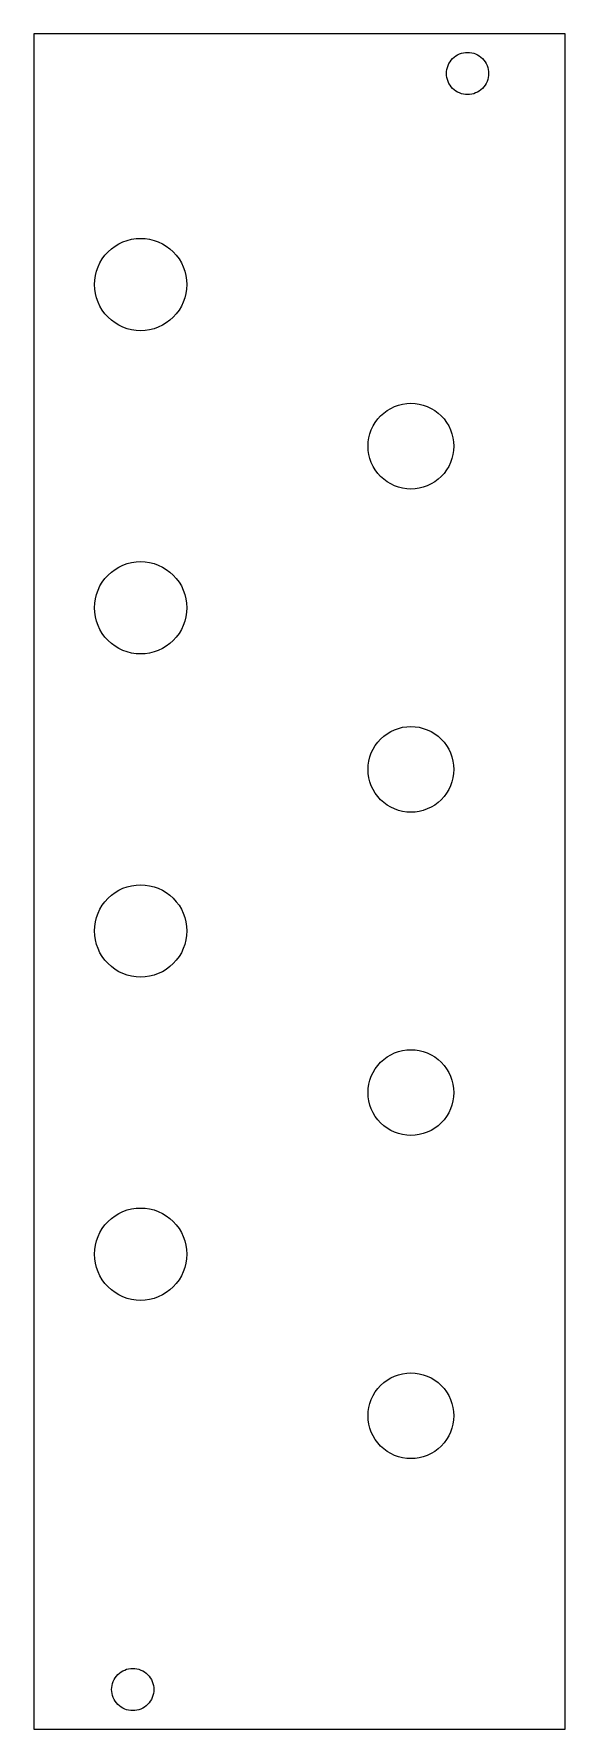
# Model space of a CAD drawing. Header units: metres. Extents: x 0 to 40, y 0 to 128.
import ezdxf

# ---------------------------------------------------------------- set-up
doc = ezdxf.new("R2010")
doc.units = ezdxf.units.M

msp = doc.modelspace()

# ---------------------------------------------------------------- linework, layer by layer
for p, q in [((40.3, 128.5), (0, 128.5)), ((0, 128.5), (0, 0)), ((40.3, 0), (40.3, 128.5)), ((31.3307, 125.812), (31.3689, 125.964)), ((31.3689, 125.964), (31.4218, 126.112)), ((31.4218, 126.112), (31.4889, 126.254)), ((31.4889, 126.254), (31.5696, 126.389)), ((31.5696, 126.389), (31.6632, 126.515)), ((31.6632, 126.515), (31.7686, 126.631)), ((31.7686, 126.631), (31.885, 126.737)), ((31.885, 126.737), (32.0111, 126.83)), ((32.0111, 126.83), (32.1458, 126.911)), ((32.1458, 126.911), (32.2877, 126.978)), ((32.2877, 126.978), (32.4355, 127.031)), ((32.4355, 127.031), (32.5878, 127.069)), ((32.5878, 127.069), (32.7432, 127.092)), ((32.7432, 127.092), (32.9, 127.1)), ((32.9, 127.1), (33.0568, 127.092)), ((33.0568, 127.092), (33.2121, 127.069)), ((33.2121, 127.069), (33.3644, 127.031)), ((33.3644, 127.031), (33.5123, 126.978)), ((33.5123, 126.978), (33.6542, 126.911)), ((33.6542, 126.911), (33.7889, 126.83)), ((33.7889, 126.83), (33.915, 126.737)), ((33.915, 126.737), (34.0314, 126.631)), ((34.0314, 126.631), (34.1368, 126.515)), ((34.1368, 126.515), (34.2303, 126.389)), ((34.2303, 126.389), (34.3111, 126.254)), ((34.3111, 126.254), (34.3782, 126.112)), ((34.3782, 126.112), (34.4311, 125.964)), ((34.4311, 125.964), (34.4693, 125.812)), ((31.3, 125.5), (31.3077, 125.657)), ((31.3077, 125.343), (31.3, 125.5)), ((31.3077, 125.657), (31.3307, 125.812)), ((31.3307, 125.188), (31.3077, 125.343)), ((31.3689, 125.036), (31.3307, 125.188)), ((31.4218, 124.888), (31.3689, 125.036)), ((31.4889, 124.746), (31.4218, 124.888)), ((31.5696, 124.611), (31.4889, 124.746)), ((34.3111, 124.746), (34.2303, 124.611)), ((34.3782, 124.888), (34.3111, 124.746)), ((34.4311, 125.036), (34.3782, 124.888)), ((34.4693, 125.188), (34.4311, 125.036)), ((34.4693, 125.812), (34.4923, 125.657)), ((34.4923, 125.343), (34.4693, 125.188)), ((34.4923, 125.657), (34.5, 125.5)), ((34.5, 125.5), (34.4923, 125.343)), ((31.6632, 124.485), (31.5696, 124.611)), ((31.7686, 124.369), (31.6632, 124.485)), ((31.885, 124.263), (31.7686, 124.369)), ((32.0111, 124.17), (31.885, 124.263)), ((32.1458, 124.089), (32.0111, 124.17)), ((32.2877, 124.022), (32.1458, 124.089)), ((32.4355, 123.969), (32.2877, 124.022)), ((32.5878, 123.931), (32.4355, 123.969)), ((32.7432, 123.908), (32.5878, 123.931)), ((32.9, 123.9), (32.7432, 123.908)), ((33.0568, 123.908), (32.9, 123.9)), ((33.2121, 123.931), (33.0568, 123.908)), ((33.3644, 123.969), (33.2121, 123.931)), ((33.5123, 124.022), (33.3644, 123.969)), ((33.6542, 124.089), (33.5123, 124.022)), ((33.7889, 124.17), (33.6542, 124.089)), ((33.915, 124.263), (33.7889, 124.17)), ((34.0314, 124.369), (33.915, 124.263)), ((34.1368, 124.485), (34.0314, 124.369)), ((34.2303, 124.611), (34.1368, 124.485)), ((5.39445, 111.72), (5.62512, 111.975)), ((5.62512, 111.975), (5.87962, 112.206)), ((5.87962, 112.206), (6.1555, 112.41)), ((6.1555, 112.41), (6.4501, 112.587)), ((6.4501, 112.587), (6.7606, 112.734)), ((6.7606, 112.734), (7.084, 112.849)), ((7.084, 112.849), (7.41718, 112.933)), ((7.41718, 112.933), (7.75693, 112.983)), ((7.75693, 112.983), (8.09999, 113)), ((8.09999, 113), (8.44305, 112.983)), ((8.44305, 112.983), (8.78281, 112.933)), ((8.78281, 112.933), (9.11598, 112.849)), ((9.11598, 112.849), (9.43938, 112.734)), ((9.43938, 112.734), (9.74988, 112.587)), ((9.74988, 112.587), (10.0445, 112.41)), ((10.0445, 112.41), (10.3204, 112.206)), ((10.3204, 112.206), (10.5749, 111.975)), ((10.5749, 111.975), (10.8055, 111.72)), ((4.66724, 110.183), (4.7507, 110.516)), ((4.7507, 110.516), (4.86641, 110.839)), ((4.86641, 110.839), (5.01328, 111.15)), ((5.01328, 111.15), (5.18985, 111.444)), ((5.18985, 111.444), (5.39445, 111.72)), ((10.8055, 111.72), (11.0101, 111.444)), ((11.0101, 111.444), (11.1867, 111.15)), ((11.1867, 111.15), (11.3336, 110.839)), ((11.3336, 110.839), (11.4493, 110.516)), ((11.4493, 110.516), (11.5327, 110.183)), ((4.59999, 109.5), (4.61685, 109.843)), ((4.61685, 109.157), (4.59999, 109.5)), ((4.61685, 109.843), (4.66724, 110.183)), ((11.5327, 110.183), (11.5831, 109.843)), ((11.5831, 109.843), (11.6, 109.5)), ((11.6, 109.5), (11.5831, 109.157)), ((4.66724, 108.817), (4.61685, 109.157)), ((4.7507, 108.484), (4.66724, 108.817)), ((4.86641, 108.161), (4.7507, 108.484)), ((5.01328, 107.85), (4.86641, 108.161)), ((11.3336, 108.161), (11.1867, 107.85)), ((11.4493, 108.484), (11.3336, 108.161)), ((11.5327, 108.817), (11.4493, 108.484)), ((11.5831, 109.157), (11.5327, 108.817)), ((5.18985, 107.555), (5.01328, 107.85)), ((5.39445, 107.28), (5.18985, 107.555)), ((5.62512, 107.025), (5.39445, 107.28)), ((5.87962, 106.794), (5.62512, 107.025)), ((6.1555, 106.59), (5.87962, 106.794)), ((10.3204, 106.794), (10.0445, 106.59)), ((10.5749, 107.025), (10.3204, 106.794)), ((10.8055, 107.28), (10.5749, 107.025)), ((11.0101, 107.555), (10.8055, 107.28)), ((11.1867, 107.85), (11.0101, 107.555)), ((6.4501, 106.413), (6.1555, 106.59)), ((6.7606, 106.266), (6.4501, 106.413)), ((7.084, 106.151), (6.7606, 106.266)), ((7.41718, 106.067), (7.084, 106.151)), ((7.75693, 106.017), (7.41718, 106.067)), ((8.09999, 106), (7.75693, 106.017)), ((8.44305, 106.017), (8.09999, 106)), ((8.78281, 106.067), (8.44305, 106.017)), ((9.11598, 106.151), (8.78281, 106.067)), ((9.43938, 106.266), (9.11598, 106.151)), ((9.74988, 106.413), (9.43938, 106.266)), ((10.0445, 106.59), (9.74988, 106.413)), ((27.0679, 100.116), (27.3563, 100.253)), ((27.3563, 100.253), (27.6566, 100.36)), ((27.6566, 100.36), (27.9659, 100.438)), ((27.9659, 100.438), (28.2814, 100.484)), ((28.2814, 100.484), (28.6, 100.5)), ((28.6, 100.5), (28.9185, 100.484)), ((28.9185, 100.484), (29.234, 100.438)), ((29.234, 100.438), (29.5434, 100.36)), ((29.5434, 100.36), (29.8437, 100.253)), ((29.8437, 100.253), (30.132, 100.116)), ((25.7337, 98.782), (25.8977, 99.0556)), ((25.8977, 99.0556), (26.0877, 99.3118)), ((26.0877, 99.3118), (26.3019, 99.5481)), ((26.3019, 99.5481), (26.5382, 99.7623)), ((26.5382, 99.7623), (26.7944, 99.9523)), ((26.7944, 99.9523), (27.0679, 100.116)), ((30.132, 100.116), (30.4056, 99.9523)), ((30.4056, 99.9523), (30.6618, 99.7623)), ((30.6618, 99.7623), (30.8981, 99.5481)), ((30.8981, 99.5481), (31.1123, 99.3118)), ((31.1123, 99.3118), (31.3023, 99.0556)), ((31.3023, 99.0556), (31.4662, 98.782)), ((25.3656, 97.5685), (25.4124, 97.884)), ((25.4124, 97.884), (25.4899, 98.1934)), ((25.4899, 98.1934), (25.5974, 98.4937)), ((25.5974, 98.4937), (25.7337, 98.782)), ((31.4662, 98.782), (31.6026, 98.4937)), ((31.6026, 98.4937), (31.7101, 98.1934)), ((31.7101, 98.1934), (31.7876, 97.884)), ((31.7876, 97.884), (31.8343, 97.5685)), ((25.35, 97.25), (25.3656, 97.5685)), ((25.3656, 96.9314), (25.35, 97.25)), ((25.4124, 96.616), (25.3656, 96.9314)), ((25.4899, 96.3066), (25.4124, 96.616)), ((31.7876, 96.616), (31.7101, 96.3066)), ((31.8343, 96.9314), (31.7876, 96.616)), ((31.8343, 97.5685), (31.85, 97.25)), ((31.85, 97.25), (31.8343, 96.9314)), ((25.5974, 96.0063), (25.4899, 96.3066)), ((25.7337, 95.718), (25.5974, 96.0063)), ((25.8977, 95.4444), (25.7337, 95.718)), ((26.0877, 95.1882), (25.8977, 95.4444)), ((26.3019, 94.9519), (26.0877, 95.1882)), ((31.1123, 95.1882), (30.8981, 94.9519)), ((31.3023, 95.4444), (31.1123, 95.1882)), ((31.4662, 95.718), (31.3023, 95.4444)), ((31.6026, 96.0063), (31.4662, 95.718)), ((31.7101, 96.3066), (31.6026, 96.0063)), ((26.5382, 94.7377), (26.3019, 94.9519)), ((26.7944, 94.5477), (26.5382, 94.7377)), ((27.0679, 94.3837), (26.7944, 94.5477)), ((27.3563, 94.2474), (27.0679, 94.3837)), ((27.6566, 94.1399), (27.3563, 94.2474)), ((27.9659, 94.0624), (27.6566, 94.1399)), ((28.2814, 94.0156), (27.9659, 94.0624)), ((28.6, 94), (28.2814, 94.0156)), ((28.9185, 94.0156), (28.6, 94)), ((29.234, 94.0624), (28.9185, 94.0156)), ((29.5434, 94.1399), (29.234, 94.0624)), ((29.8437, 94.2474), (29.5434, 94.1399)), ((30.132, 94.3837), (29.8437, 94.2474)), ((30.4056, 94.5477), (30.132, 94.3837)), ((30.6618, 94.7377), (30.4056, 94.5477)), ((30.8981, 94.9519), (30.6618, 94.7377)), ((5.39445, 87.2204), (5.62512, 87.4749)), ((5.62512, 87.4749), (5.87962, 87.7055)), ((5.87962, 87.7055), (6.1555, 87.9101)), ((6.1555, 87.9101), (6.4501, 88.0867)), ((6.4501, 88.0867), (6.7606, 88.2336)), ((6.7606, 88.2336), (7.084, 88.3493)), ((7.084, 88.3493), (7.41718, 88.4327)), ((7.41718, 88.4327), (7.75693, 88.4831)), ((7.75693, 88.4831), (8.09999, 88.5)), ((8.09999, 88.5), (8.44305, 88.4831)), ((8.44305, 88.4831), (8.78281, 88.4327)), ((8.78281, 88.4327), (9.11598, 88.3493)), ((9.11598, 88.3493), (9.43938, 88.2336)), ((9.43938, 88.2336), (9.74988, 88.0867)), ((9.74988, 88.0867), (10.0445, 87.9101)), ((10.0445, 87.9101), (10.3204, 87.7055)), ((10.3204, 87.7055), (10.5749, 87.4749)), ((10.5749, 87.4749), (10.8055, 87.2204)), ((4.7507, 86.016), (4.86641, 86.3394)), ((4.86641, 86.3394), (5.01328, 86.6499)), ((5.01328, 86.6499), (5.18985, 86.9445)), ((5.18985, 86.9445), (5.39445, 87.2204)), ((10.8055, 87.2204), (11.0101, 86.9445)), ((11.0101, 86.9445), (11.1867, 86.6499)), ((11.1867, 86.6499), (11.3336, 86.3394)), ((11.3336, 86.3394), (11.4493, 86.016)), ((4.59999, 85), (4.61685, 85.343)), ((4.61685, 84.6569), (4.59999, 85)), ((4.61685, 85.343), (4.66724, 85.6828)), ((4.66724, 85.6828), (4.7507, 86.016)), ((11.4493, 86.016), (11.5327, 85.6828)), ((11.5327, 85.6828), (11.5831, 85.343)), ((11.5831, 85.343), (11.6, 85)), ((11.6, 85), (11.5831, 84.6569)), ((4.66724, 84.3172), (4.61685, 84.6569)), ((4.7507, 83.984), (4.66724, 84.3172)), ((4.86641, 83.6606), (4.7507, 83.984)), ((5.01328, 83.3501), (4.86641, 83.6606)), ((11.3336, 83.6606), (11.1867, 83.3501)), ((11.4493, 83.984), (11.3336, 83.6606)), ((11.5327, 84.3172), (11.4493, 83.984)), ((11.5831, 84.6569), (11.5327, 84.3172)), ((5.18985, 83.0555), (5.01328, 83.3501)), ((5.39445, 82.7796), (5.18985, 83.0555)), ((5.62512, 82.5251), (5.39445, 82.7796)), ((5.87962, 82.2944), (5.62512, 82.5251)), ((6.1555, 82.0898), (5.87962, 82.2944)), ((10.3204, 82.2944), (10.0445, 82.0898)), ((10.5749, 82.5251), (10.3204, 82.2944)), ((10.8055, 82.7796), (10.5749, 82.5251)), ((11.0101, 83.0555), (10.8055, 82.7796)), ((11.1867, 83.3501), (11.0101, 83.0555)), ((6.4501, 81.9133), (6.1555, 82.0898)), ((6.7606, 81.7664), (6.4501, 81.9133)), ((7.084, 81.6507), (6.7606, 81.7664)), ((7.41718, 81.5672), (7.084, 81.6507)), ((7.75693, 81.5168), (7.41718, 81.5672)), ((8.09999, 81.5), (7.75693, 81.5168)), ((8.44305, 81.5168), (8.09999, 81.5)), ((8.78281, 81.5672), (8.44305, 81.5168)), ((9.11598, 81.6507), (8.78281, 81.5672)), ((9.43938, 81.7664), (9.11598, 81.6507)), ((9.74988, 81.9133), (9.43938, 81.7664)), ((10.0445, 82.0898), (9.74988, 81.9133)), ((27.3563, 75.7526), (27.6566, 75.86)), ((27.6566, 75.86), (27.9659, 75.9375)), ((27.9659, 75.9375), (28.2814, 75.9843)), ((28.2814, 75.9843), (28.6, 76)), ((28.6, 76), (28.9185, 75.9843)), ((28.9185, 75.9843), (29.234, 75.9375)), ((29.234, 75.9375), (29.5434, 75.86)), ((29.5434, 75.86), (29.8437, 75.7526)), ((25.7337, 74.282), (25.8977, 74.5556)), ((25.8977, 74.5556), (26.0877, 74.8118)), ((26.0877, 74.8118), (26.3019, 75.0481)), ((26.3019, 75.0481), (26.5382, 75.2623)), ((26.5382, 75.2623), (26.7944, 75.4523)), ((26.7944, 75.4523), (27.0679, 75.6162)), ((27.0679, 75.6162), (27.3563, 75.7526)), ((29.8437, 75.7526), (30.132, 75.6162)), ((30.132, 75.6162), (30.4056, 75.4523)), ((30.4056, 75.4523), (30.6618, 75.2623)), ((30.6618, 75.2623), (30.8981, 75.0481)), ((30.8981, 75.0481), (31.1123, 74.8118)), ((31.1123, 74.8118), (31.3023, 74.5556)), ((31.3023, 74.5556), (31.4662, 74.282)), ((25.3656, 73.0685), (25.4124, 73.384)), ((25.4124, 73.384), (25.4899, 73.6934)), ((25.4899, 73.6934), (25.5974, 73.9937)), ((25.5974, 73.9937), (25.7337, 74.282)), ((31.4662, 74.282), (31.6026, 73.9937)), ((31.6026, 73.9937), (31.7101, 73.6934)), ((31.7101, 73.6934), (31.7876, 73.384)), ((31.7876, 73.384), (31.8343, 73.0685)), ((25.35, 72.75), (25.3656, 73.0685)), ((25.3656, 72.4314), (25.35, 72.75)), ((25.4124, 72.116), (25.3656, 72.4314)), ((25.4899, 71.8066), (25.4124, 72.116)), ((31.7876, 72.116), (31.7101, 71.8066)), ((31.8343, 72.4314), (31.7876, 72.116)), ((31.8343, 73.0685), (31.85, 72.75)), ((31.85, 72.75), (31.8343, 72.4314)), ((25.5974, 71.5063), (25.4899, 71.8066)), ((25.7337, 71.218), (25.5974, 71.5063)), ((25.8977, 70.9444), (25.7337, 71.218)), ((26.0877, 70.6882), (25.8977, 70.9444)), ((26.3019, 70.4519), (26.0877, 70.6882)), ((31.1123, 70.6882), (30.8981, 70.4519)), ((31.3023, 70.9444), (31.1123, 70.6882)), ((31.4662, 71.218), (31.3023, 70.9444)), ((31.6026, 71.5063), (31.4662, 71.218)), ((31.7101, 71.8066), (31.6026, 71.5063)), ((26.5382, 70.2377), (26.3019, 70.4519)), ((26.7944, 70.0477), (26.5382, 70.2377)), ((27.0679, 69.8837), (26.7944, 70.0477)), ((27.3563, 69.7474), (27.0679, 69.8837)), ((27.6566, 69.6399), (27.3563, 69.7474)), ((27.9659, 69.5624), (27.6566, 69.6399)), ((28.2814, 69.5156), (27.9659, 69.5624)), ((28.6, 69.5), (28.2814, 69.5156)), ((28.9185, 69.5156), (28.6, 69.5)), ((29.234, 69.5624), (28.9185, 69.5156)), ((29.5434, 69.6399), (29.234, 69.5624)), ((29.8437, 69.7474), (29.5434, 69.6399)), ((30.132, 69.8837), (29.8437, 69.7474)), ((30.4056, 70.0477), (30.132, 69.8837)), ((30.6618, 70.2377), (30.4056, 70.0477)), ((30.8981, 70.4519), (30.6618, 70.2377)), ((5.39445, 62.7204), (5.62512, 62.9749)), ((5.62512, 62.9749), (5.87962, 63.2055)), ((5.87962, 63.2055), (6.1555, 63.4101)), ((6.1555, 63.4101), (6.4501, 63.5867)), ((6.4501, 63.5867), (6.7606, 63.7336)), ((6.7606, 63.7336), (7.084, 63.8493)), ((7.084, 63.8493), (7.41718, 63.9327)), ((7.41718, 63.9327), (7.75693, 63.9831)), ((7.75693, 63.9831), (8.09999, 64)), ((8.09999, 64), (8.44305, 63.9831)), ((8.44305, 63.9831), (8.78281, 63.9327)), ((8.78281, 63.9327), (9.11598, 63.8493)), ((9.11598, 63.8493), (9.43938, 63.7336)), ((9.43938, 63.7336), (9.74988, 63.5867)), ((9.74988, 63.5867), (10.0445, 63.4101)), ((10.0445, 63.4101), (10.3204, 63.2055)), ((10.3204, 63.2055), (10.5749, 62.9749)), ((10.5749, 62.9749), (10.8055, 62.7204)), ((4.7507, 61.516), (4.86641, 61.8394)), ((4.86641, 61.8394), (5.01328, 62.1499)), ((5.01328, 62.1499), (5.18985, 62.4445)), ((5.18985, 62.4445), (5.39445, 62.7204)), ((10.8055, 62.7204), (11.0101, 62.4445)), ((11.0101, 62.4445), (11.1867, 62.1499)), ((11.1867, 62.1499), (11.3336, 61.8394)), ((11.3336, 61.8394), (11.4493, 61.516)), ((4.59999, 60.5), (4.61685, 60.843)), ((4.61685, 60.1569), (4.59999, 60.5)), ((4.61685, 60.843), (4.66724, 61.1828)), ((4.66724, 61.1828), (4.7507, 61.516)), ((11.4493, 61.516), (11.5327, 61.1828)), ((11.5327, 61.1828), (11.5831, 60.843)), ((11.5831, 60.843), (11.6, 60.5)), ((11.6, 60.5), (11.5831, 60.1569)), ((4.66724, 59.8172), (4.61685, 60.1569)), ((4.7507, 59.484), (4.66724, 59.8172)), ((4.86641, 59.1606), (4.7507, 59.484)), ((5.01328, 58.8501), (4.86641, 59.1606)), ((11.3336, 59.1606), (11.1867, 58.8501)), ((11.4493, 59.484), (11.3336, 59.1606)), ((11.5327, 59.8172), (11.4493, 59.484)), ((11.5831, 60.1569), (11.5327, 59.8172)), ((5.18985, 58.5555), (5.01328, 58.8501)), ((5.39445, 58.2796), (5.18985, 58.5555)), ((5.62512, 58.0251), (5.39445, 58.2796)), ((5.87962, 57.7944), (5.62512, 58.0251)), ((10.5749, 58.0251), (10.3204, 57.7944)), ((10.8055, 58.2796), (10.5749, 58.0251)), ((11.0101, 58.5555), (10.8055, 58.2796)), ((11.1867, 58.8501), (11.0101, 58.5555)), ((6.1555, 57.5898), (5.87962, 57.7944)), ((6.4501, 57.4133), (6.1555, 57.5898)), ((6.7606, 57.2664), (6.4501, 57.4133)), ((7.084, 57.1507), (6.7606, 57.2664)), ((7.41718, 57.0672), (7.084, 57.1507)), ((7.75693, 57.0168), (7.41718, 57.0672)), ((8.09999, 57), (7.75693, 57.0168)), ((8.44305, 57.0168), (8.09999, 57)), ((8.78281, 57.0672), (8.44305, 57.0168)), ((9.11598, 57.1507), (8.78281, 57.0672)), ((9.43938, 57.2664), (9.11598, 57.1507)), ((9.74988, 57.4133), (9.43938, 57.2664)), ((10.0445, 57.5898), (9.74988, 57.4133)), ((10.3204, 57.7944), (10.0445, 57.5898)), ((27.6566, 51.36), (27.9659, 51.4375)), ((27.9659, 51.4375), (28.2814, 51.4843)), ((28.2814, 51.4843), (28.6, 51.5)), ((28.6, 51.5), (28.9185, 51.4843)), ((28.9185, 51.4843), (29.234, 51.4375)), ((29.234, 51.4375), (29.5434, 51.36)), ((25.8977, 50.0556), (26.0877, 50.3118)), ((26.0877, 50.3118), (26.3019, 50.5481)), ((26.3019, 50.5481), (26.5382, 50.7623)), ((26.5382, 50.7623), (26.7944, 50.9523)), ((26.7944, 50.9523), (27.0679, 51.1162)), ((27.0679, 51.1162), (27.3563, 51.2526)), ((27.3563, 51.2526), (27.6566, 51.36)), ((29.5434, 51.36), (29.8437, 51.2526)), ((29.8437, 51.2526), (30.132, 51.1162)), ((30.132, 51.1162), (30.4056, 50.9523)), ((30.4056, 50.9523), (30.6618, 50.7623)), ((30.6618, 50.7623), (30.8981, 50.5481)), ((30.8981, 50.5481), (31.1123, 50.3118)), ((31.1123, 50.3118), (31.3023, 50.0556)), ((25.3656, 48.5685), (25.4124, 48.884)), ((25.4124, 48.884), (25.4899, 49.1934)), ((25.4899, 49.1934), (25.5974, 49.4937)), ((25.5974, 49.4937), (25.7337, 49.782)), ((25.7337, 49.782), (25.8977, 50.0556)), ((31.3023, 50.0556), (31.4662, 49.782)), ((31.4662, 49.782), (31.6026, 49.4937)), ((31.6026, 49.4937), (31.7101, 49.1934)), ((31.7101, 49.1934), (31.7876, 48.884)), ((31.7876, 48.884), (31.8343, 48.5685)), ((25.35, 48.25), (25.3656, 48.5685)), ((25.3656, 47.9314), (25.35, 48.25)), ((25.4124, 47.616), (25.3656, 47.9314)), ((25.4899, 47.3066), (25.4124, 47.616)), ((31.7876, 47.616), (31.7101, 47.3066)), ((31.8343, 47.9314), (31.7876, 47.616)), ((31.8343, 48.5685), (31.85, 48.25)), ((31.85, 48.25), (31.8343, 47.9314)), ((25.5974, 47.0063), (25.4899, 47.3066)), ((25.7337, 46.718), (25.5974, 47.0063)), ((25.8977, 46.4444), (25.7337, 46.718)), ((26.0877, 46.1882), (25.8977, 46.4444)), ((31.3023, 46.4444), (31.1123, 46.1882)), ((31.4662, 46.718), (31.3023, 46.4444)), ((31.6026, 47.0063), (31.4662, 46.718)), ((31.7101, 47.3066), (31.6026, 47.0063)), ((26.3019, 45.9519), (26.0877, 46.1882)), ((26.5382, 45.7377), (26.3019, 45.9519)), ((26.7944, 45.5477), (26.5382, 45.7377)), ((27.0679, 45.3837), (26.7944, 45.5477)), ((27.3563, 45.2474), (27.0679, 45.3837)), ((27.6566, 45.1399), (27.3563, 45.2474)), ((27.9659, 45.0624), (27.6566, 45.1399)), ((28.2814, 45.0156), (27.9659, 45.0624)), ((28.6, 45), (28.2814, 45.0156)), ((28.9185, 45.0156), (28.6, 45)), ((29.234, 45.0624), (28.9185, 45.0156)), ((29.5434, 45.1399), (29.234, 45.0624)), ((29.8437, 45.2474), (29.5434, 45.1399)), ((30.132, 45.3837), (29.8437, 45.2474)), ((30.4056, 45.5477), (30.132, 45.3837)), ((30.6618, 45.7377), (30.4056, 45.5477)), ((30.8981, 45.9519), (30.6618, 45.7377)), ((31.1123, 46.1882), (30.8981, 45.9519)), ((5.62512, 38.4749), (5.87962, 38.7055)), ((5.87962, 38.7055), (6.1555, 38.9101)), ((6.1555, 38.9101), (6.4501, 39.0867)), ((6.4501, 39.0867), (6.7606, 39.2336)), ((6.7606, 39.2336), (7.084, 39.3493)), ((7.084, 39.3493), (7.41718, 39.4327)), ((7.41718, 39.4327), (7.75693, 39.4831)), ((7.75693, 39.4831), (8.09999, 39.5)), ((8.09999, 39.5), (8.44305, 39.4831)), ((8.44305, 39.4831), (8.78281, 39.4327)), ((8.78281, 39.4327), (9.11598, 39.3493)), ((9.11598, 39.3493), (9.43938, 39.2336)), ((9.43938, 39.2336), (9.74988, 39.0867)), ((9.74988, 39.0867), (10.0445, 38.9101)), ((10.0445, 38.9101), (10.3204, 38.7055)), ((10.3204, 38.7055), (10.5749, 38.4749)), ((4.7507, 37.016), (4.86641, 37.3394)), ((4.86641, 37.3394), (5.01328, 37.6499)), ((5.01328, 37.6499), (5.18985, 37.9445)), ((5.18985, 37.9445), (5.39445, 38.2204)), ((5.39445, 38.2204), (5.62512, 38.4749)), ((10.5749, 38.4749), (10.8055, 38.2204)), ((10.8055, 38.2204), (11.0101, 37.9445)), ((11.0101, 37.9445), (11.1867, 37.6499)), ((11.1867, 37.6499), (11.3336, 37.3394)), ((11.3336, 37.3394), (11.4493, 37.016)), ((4.59999, 36), (4.61685, 36.343)), ((4.61685, 35.6569), (4.59999, 36)), ((4.61685, 36.343), (4.66724, 36.6828)), ((4.66724, 36.6828), (4.7507, 37.016)), ((11.4493, 37.016), (11.5327, 36.6828)), ((11.5327, 36.6828), (11.5831, 36.343)), ((11.5831, 36.343), (11.6, 36)), ((11.6, 36), (11.5831, 35.6569)), ((4.66724, 35.3172), (4.61685, 35.6569)), ((4.7507, 34.984), (4.66724, 35.3172)), ((4.86641, 34.6606), (4.7507, 34.984)), ((11.4493, 34.984), (11.3336, 34.6606)), ((11.5327, 35.3172), (11.4493, 34.984)), ((11.5831, 35.6569), (11.5327, 35.3172)), ((5.01328, 34.3501), (4.86641, 34.6606)), ((5.18985, 34.0555), (5.01328, 34.3501)), ((5.39445, 33.7796), (5.18985, 34.0555)), ((5.62512, 33.5251), (5.39445, 33.7796)), ((5.87962, 33.2944), (5.62512, 33.5251)), ((10.5749, 33.5251), (10.3204, 33.2944)), ((10.8055, 33.7796), (10.5749, 33.5251)), ((11.0101, 34.0555), (10.8055, 33.7796)), ((11.1867, 34.3501), (11.0101, 34.0555)), ((11.3336, 34.6606), (11.1867, 34.3501)), ((6.1555, 33.0898), (5.87962, 33.2944)), ((6.4501, 32.9133), (6.1555, 33.0898)), ((6.7606, 32.7664), (6.4501, 32.9133)), ((7.084, 32.6507), (6.7606, 32.7664)), ((7.41718, 32.5672), (7.084, 32.6507)), ((7.75693, 32.5168), (7.41718, 32.5672)), ((8.09999, 32.5), (7.75693, 32.5168)), ((8.44305, 32.5168), (8.09999, 32.5)), ((8.78281, 32.5672), (8.44305, 32.5168)), ((9.11598, 32.6507), (8.78281, 32.5672)), ((9.43938, 32.7664), (9.11598, 32.6507)), ((9.74988, 32.9133), (9.43938, 32.7664)), ((10.0445, 33.0898), (9.74988, 32.9133)), ((10.3204, 33.2944), (10.0445, 33.0898)), ((28.2814, 26.9843), (28.6, 27)), ((28.6, 27), (28.9185, 26.9843)), ((25.8977, 25.5556), (26.0877, 25.8118)), ((26.0877, 25.8118), (26.3019, 26.0481)), ((26.3019, 26.0481), (26.5382, 26.2623)), ((26.5382, 26.2623), (26.7944, 26.4523)), ((26.7944, 26.4523), (27.0679, 26.6162)), ((27.0679, 26.6162), (27.3563, 26.7526)), ((27.3563, 26.7526), (27.6566, 26.86)), ((27.6566, 26.86), (27.9659, 26.9375)), ((27.9659, 26.9375), (28.2814, 26.9843)), ((28.9185, 26.9843), (29.234, 26.9375)), ((29.234, 26.9375), (29.5434, 26.86)), ((29.5434, 26.86), (29.8437, 26.7526)), ((29.8437, 26.7526), (30.132, 26.6162)), ((30.132, 26.6162), (30.4056, 26.4523)), ((30.4056, 26.4523), (30.6618, 26.2623)), ((30.6618, 26.2623), (30.8981, 26.0481)), ((30.8981, 26.0481), (31.1123, 25.8118)), ((31.1123, 25.8118), (31.3023, 25.5556)), ((25.4124, 24.384), (25.4899, 24.6934)), ((25.4899, 24.6934), (25.5974, 24.9937)), ((25.5974, 24.9937), (25.7337, 25.282)), ((25.7337, 25.282), (25.8977, 25.5556)), ((31.3023, 25.5556), (31.4662, 25.282)), ((31.4662, 25.282), (31.6026, 24.9937)), ((31.6026, 24.9937), (31.7101, 24.6934)), ((31.7101, 24.6934), (31.7876, 24.384)), ((25.35, 23.75), (25.3656, 24.0685)), ((25.3656, 23.4314), (25.35, 23.75)), ((25.3656, 24.0685), (25.4124, 24.384)), ((25.4124, 23.116), (25.3656, 23.4314)), ((31.7876, 24.384), (31.8343, 24.0685)), ((31.8343, 23.4314), (31.7876, 23.116)), ((31.8343, 24.0685), (31.85, 23.75)), ((31.85, 23.75), (31.8343, 23.4314)), ((25.4899, 22.8066), (25.4124, 23.116)), ((25.5974, 22.5063), (25.4899, 22.8066)), ((25.7337, 22.218), (25.5974, 22.5063)), ((25.8977, 21.9444), (25.7337, 22.218)), ((26.0877, 21.6882), (25.8977, 21.9444)), ((31.3023, 21.9444), (31.1123, 21.6882)), ((31.4662, 22.218), (31.3023, 21.9444)), ((31.6026, 22.5063), (31.4662, 22.218)), ((31.7101, 22.8066), (31.6026, 22.5063)), ((31.7876, 23.116), (31.7101, 22.8066)), ((26.3019, 21.4519), (26.0877, 21.6882)), ((26.5382, 21.2377), (26.3019, 21.4519)), ((26.7944, 21.0477), (26.5382, 21.2377)), ((27.0679, 20.8837), (26.7944, 21.0477)), ((27.3563, 20.7474), (27.0679, 20.8837)), ((27.6566, 20.6399), (27.3563, 20.7474)), ((27.9659, 20.5624), (27.6566, 20.6399)), ((28.2814, 20.5156), (27.9659, 20.5624)), ((29.234, 20.5624), (28.9185, 20.5156)), ((29.5434, 20.6399), (29.234, 20.5624)), ((29.8437, 20.7474), (29.5434, 20.6399)), ((30.132, 20.8837), (29.8437, 20.7474)), ((30.4056, 21.0477), (30.132, 20.8837)), ((30.6618, 21.2377), (30.4056, 21.0477)), ((30.8981, 21.4519), (30.6618, 21.2377)), ((31.1123, 21.6882), (30.8981, 21.4519)), ((28.6, 20.5), (28.2814, 20.5156)), ((28.9185, 20.5156), (28.6, 20.5)), ((6.08891, 3.75423), (6.16965, 3.8889)), ((6.16965, 3.8889), (6.26317, 4.01501)), ((6.26317, 4.01501), (6.36862, 4.13136)), ((6.36862, 4.13136), (6.48497, 4.23682)), ((6.48497, 4.23682), (6.61108, 4.33034)), ((6.61108, 4.33034), (6.74576, 4.41107)), ((6.74576, 4.41107), (6.8877, 4.4782)), ((6.8877, 4.4782), (7.03554, 4.5311)), ((7.03554, 4.5311), (7.18785, 4.56924)), ((7.18785, 4.56924), (7.34317, 4.59229)), ((7.34317, 4.59229), (7.5, 4.59999)), ((7.5, 4.59999), (7.65681, 4.59229)), ((7.65681, 4.59229), (7.81213, 4.56924)), ((7.81213, 4.56924), (7.96445, 4.5311)), ((7.96445, 4.5311), (8.11229, 4.4782)), ((8.11229, 4.4782), (8.25423, 4.41107)), ((8.25423, 4.41107), (8.3889, 4.33034)), ((8.3889, 4.33034), (8.51501, 4.23682)), ((8.51501, 4.23682), (8.63136, 4.13136)), ((8.63136, 4.13136), (8.73682, 4.01501)), ((8.73682, 4.01501), (8.83034, 3.8889)), ((8.83034, 3.8889), (8.91107, 3.75423)), ((5.89999, 3), (5.9077, 3.15681)), ((5.9077, 2.84317), (5.89999, 3)), ((5.9077, 3.15681), (5.93074, 3.31213)), ((5.93074, 2.68785), (5.9077, 2.84317)), ((5.93074, 3.31213), (5.96889, 3.46445)), ((5.96889, 2.53554), (5.93074, 2.68785)), ((5.96889, 3.46445), (6.02179, 3.61229)), ((6.02179, 3.61229), (6.08891, 3.75423)), ((8.91107, 3.75423), (8.9782, 3.61229)), ((8.9782, 3.61229), (9.0311, 3.46445)), ((9.0311, 3.46445), (9.06924, 3.31213)), ((9.06924, 2.68785), (9.0311, 2.53554)), ((9.06924, 3.31213), (9.09229, 3.15681)), ((9.09229, 2.84317), (9.06924, 2.68785)), ((9.09229, 3.15681), (9.09999, 3)), ((9.09999, 3), (9.09229, 2.84317)), ((6.02179, 2.3877), (5.96889, 2.53554)), ((6.08891, 2.24576), (6.02179, 2.3877)), ((6.16965, 2.11108), (6.08891, 2.24576)), ((6.26317, 1.98497), (6.16965, 2.11108)), ((6.36862, 1.86862), (6.26317, 1.98497)), ((6.48497, 1.76317), (6.36862, 1.86862)), ((6.61108, 1.66965), (6.48497, 1.76317)), ((6.74576, 1.58891), (6.61108, 1.66965)), ((6.8877, 1.52179), (6.74576, 1.58891)), ((7.03554, 1.46889), (6.8877, 1.52179)), ((7.18785, 1.43074), (7.03554, 1.46889)), ((7.34317, 1.4077), (7.18785, 1.43074)), ((7.5, 1.39999), (7.34317, 1.4077)), ((7.65681, 1.4077), (7.5, 1.39999)), ((7.81213, 1.43074), (7.65681, 1.4077)), ((7.96445, 1.46889), (7.81213, 1.43074)), ((8.11229, 1.52179), (7.96445, 1.46889)), ((8.25423, 1.58891), (8.11229, 1.52179)), ((8.3889, 1.66965), (8.25423, 1.58891)), ((8.51501, 1.76317), (8.3889, 1.66965)), ((8.63136, 1.86862), (8.51501, 1.76317)), ((8.73682, 1.98497), (8.63136, 1.86862)), ((8.83034, 2.11108), (8.73682, 1.98497)), ((8.91107, 2.24576), (8.83034, 2.11108)), ((8.9782, 2.3877), (8.91107, 2.24576)), ((9.0311, 2.53554), (8.9782, 2.3877)), ((0, 0), (40.3, 0))]:
    msp.add_line(p, q)

doc.saveas('drawing.dxf')
